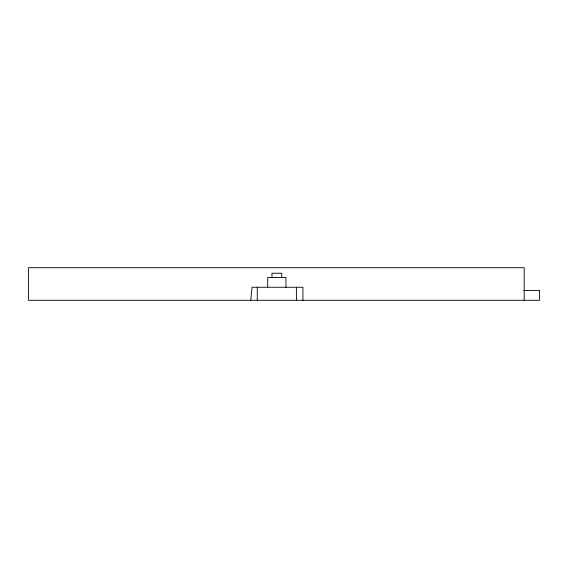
<?xml version="1.0" encoding="UTF-8"?>
<svg xmlns="http://www.w3.org/2000/svg" width="568" height="568" viewBox="0 0 568 568"><rect width="100%" height="100%" fill="white"/><g stroke="black" fill="none" stroke-linecap="round" stroke-linejoin="round"><path stroke-width="0.85" d="M250.765 300.294L252.036 287.259L302.914 287.259L302.914 300.294M523.632 290.518L539.6 290.518L539.6 300.294L28.4 300.294L28.4 267.705L524.186 267.705L524.186 300.294M296.397 287.259L296.397 300.294M285.967 287.259L285.967 277.482L267.713 277.482L267.713 287.259M281.728 277.482L281.728 273.243L271.951 273.243L271.951 277.482M257.283 287.259L257.283 300.294"/></g></svg>
